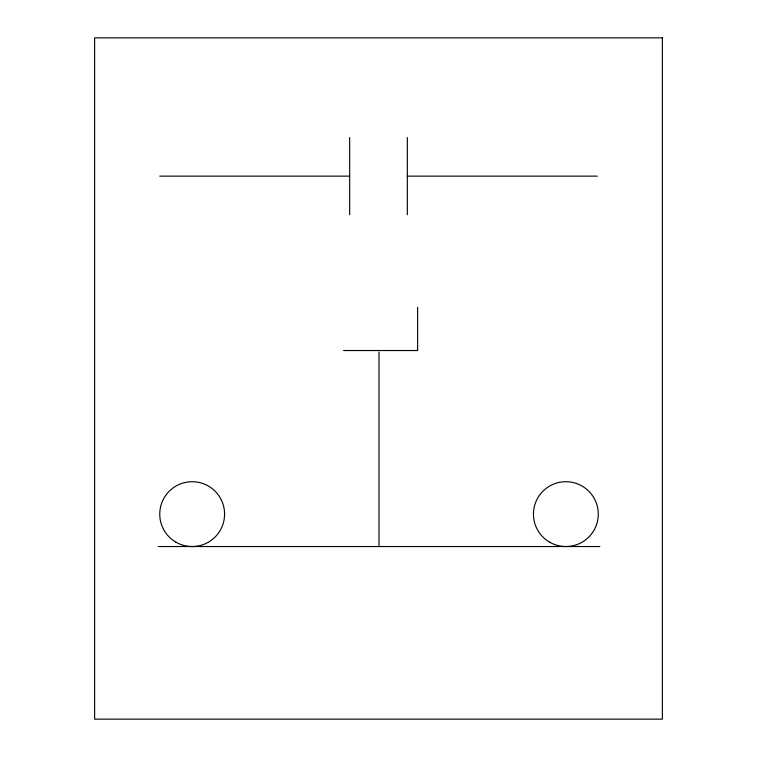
<?xml version="1.0" encoding="UTF-8"?>
<svg xmlns="http://www.w3.org/2000/svg" width="757" height="757" viewBox="0 0 757 757"><rect width="100%" height="100%" fill="white"/><g stroke="black" fill="none" stroke-linecap="round" stroke-linejoin="round"><path stroke-width="1.14" d="M159.746 176.135L349.677 176.135M407.323 176.135L597.254 176.135M343.508 350.529L417.627 350.529L417.627 307.314M158.204 546.526L599.837 546.526M407.323 137.547L407.323 214.714M379.02 352.071L379.02 546.526M349.677 137.547L349.677 214.714M662.375 37.85L94.625 37.85L94.625 719.15L662.375 719.15L662.375 37.85M175.965 542.192A32.409 32.409 0 0 0 224.583 514.117A32.409 32.409 0 0 0 175.965 486.051A32.409 32.409 0 0 0 175.965 542.192M549.658 542.192A32.409 32.409 0 0 0 598.276 514.117A32.409 32.409 0 0 0 549.658 486.051A32.409 32.409 0 0 0 549.658 542.192"/></g></svg>
